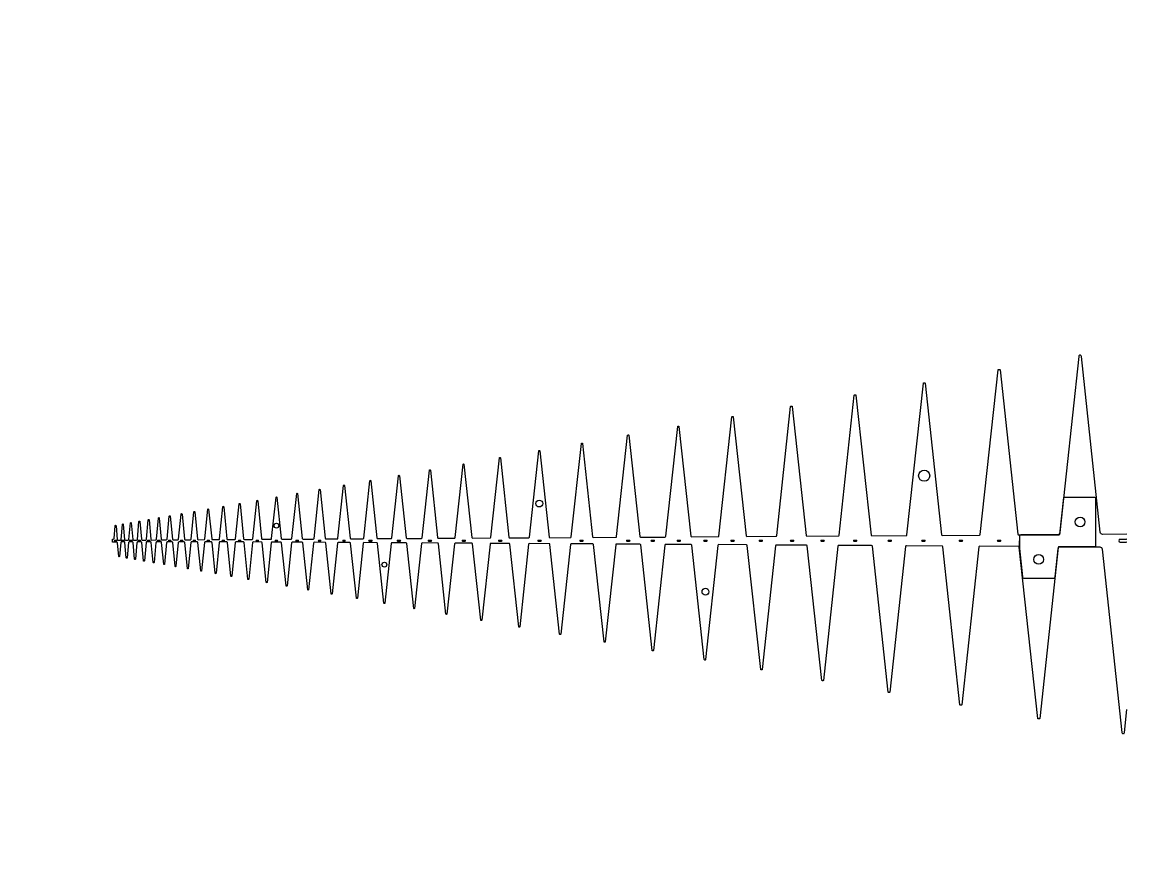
# Paper-space layout 'Layout1' of a CAD drawing. Extents: x 1.06 to 9.53, y 0.81 to 7.28.
# The model-space entities are those that its viewports show. They can reach past a viewport. Long polylines and large blocks are cut down to what shows.
import ezdxf

# ---------------------------------------------------------------- set-up
doc = ezdxf.new("R2010")
doc.units = 0
doc.header["$MEASUREMENT"] = 0
for name, color, linetype in [('backArm', 7, 'CONTINUOUS'), ('backArmNotes', 1, 'CONTINUOUS'), ('frontArm', 7, 'CONTINUOUS'), ('tools', 5, 'CONTINUOUS')]:
    doc.layers.add(name, color=color, linetype=linetype)
doc.layers.get('backArmNotes').off()
doc.layers.get('tools').off()

# ---------------------------------------------------------------- blocks, each defined once
blk = doc.blocks.new('SLOT3678')
at = {"layer": 'backArm'}
for p, q in [((-0.03925, 0.019), (0.03925, 0.019)), ((-0.03925, -0.019), (0.03925, -0.019))]:
    blk.add_line(p, q, dxfattribs=at)
for centre, start, end in [((-0.03925, 0), 90, 270), ((0.03925, 0), 270, 90)]:
    blk.add_arc(centre, 0.019, start, end, dxfattribs=at)
blk = doc.blocks.new('SLOT1025')
at = {"layer": 'frontArm'}
for p, q in [((-0.0125, 0.005), (0.0125, 0.005)), ((-0.0125, -0.005), (0.0125, -0.005))]:
    blk.add_line(p, q, dxfattribs=at)
for centre, start, end in [((-0.0125, 0), 90, 270), ((0.0125, 0), 270, 90)]:
    blk.add_arc(centre, 0.005, start, end, dxfattribs=at)
blk = doc.blocks.new('SLOT1236')
at = {"layer": 'frontArm'}
for p, q in [((-0.018, 0.006), (0.018, 0.006)), ((-0.018, -0.006), (0.018, -0.006))]:
    blk.add_line(p, q, dxfattribs=at)
for centre, start, end in [((-0.018, 0), 90, 270), ((0.018, 0), 270, 90)]:
    blk.add_arc(centre, 0.006, start, end, dxfattribs=at)

msp = doc.modelspace()

# ---------------------------------------------------------------- linework, layer by layer
at = {"layer": 'backArm'}
msp.add_lwpolyline([(14.863, 0.087), (14.316, 0.083, -0.387935), (14.285, 0.112), (14.033, 2.456, 0.898485), (13.999, 2.456), (13.747, 0.108, -0.382264), (13.716, 0.08), (13.227, 0.077, 0.412511), (13.207, 0.057), (13.207, -0.105), (13.248, -0.482, 0.383328), (13.267, -0.5), (13.663, -0.5, 0.383331), (13.683, -0.482), (13.723, -0.108, -0.382373), (13.755, -0.08), (14.278, -0.083, -0.380499), (14.31, -0.112), (14.573, -2.557, 0.898249), (14.606, -2.557), (14.869, -0.115, -0.382169)], format="xyb", dxfattribs=at)
msp.add_lwpolyline([(13.207, -0.105), (13.207, 0)], dxfattribs=at)
for centre in [(14.016, 0.25), (13.465, -0.25)]:
    msp.add_circle(centre, 0.065, dxfattribs=at)
at = {"layer": 'frontArm'}
msp.add_lwpolyline([(2.442, -0.016), (2.361, -0.016, 0.394532), (2.35, -0.026), (2.313, -0.401, -0.90529), (2.301, -0.401), (2.264, -0.026, 0.373457), (2.254, -0.016), (2.179, -0.016, 0.416228), (2.169, -0.026), (2.135, -0.37, -0.906387), (2.123, -0.37), (2.09, -0.025, 0.386152), (2.08, -0.016), (2.012, -0.016, 0.409265), (2.002, -0.026), (1.971, -0.341, -0.907586), (1.959, -0.341), (1.929, -0.026, 0.421587), (1.919, -0.016), (1.857, -0.016, 0.427492), (1.847, -0.026), (1.82, -0.314, -0.908896), (1.808, -0.314), (1.78, -0.026, 0.433076), (1.77, -0.016), (1.715, -0.016, 0.434436), (1.705, -0.026), (1.68, -0.29, -0.910329), (1.668, -0.29), (1.643, -0.026, 0.413778), (1.633, -0.016), (1.583, -0.016, 0.435248), (1.573, -0.026), (1.551, -0.267, -0.911898), (1.539, -0.267), (1.517, -0.026, 0.393636), (1.507, -0.016), (1.462, -0.016, 0.424322), (1.452, -0.026), (1.432, -0.246, -0.913617), (1.42, -0.246), (1.4, -0.026, 0.393049), (1.39, -0.016), (1.35, -0.016, 0.426639), (1.34, -0.026), (1.322, -0.227, -0.915503), (1.31, -0.227), (1.292, -0.026, 0.431924), (1.283, -0.016), (1.246, -0.016, 0.375619), (1.236, -0.026), (1.221, -0.209, -0.917573), (1.209, -0.209), (1.193, -0.029, 0.389256), (1.183, -0.02), (1.144, -0.02), (1.13, -0.02, -0.414214), (1.124, -0.014), (1.124, 0.014, -0.428232), (1.13, 0.02), (1.137, 0.02, 0.389603), (1.146, 0.029), (1.161, 0.2, -0.918647), (1.173, 0.2), (1.189, 0.016, 0.394595), (1.199, 0.007), (1.231, 0.007, 0.379482), (1.241, 0.016), (1.258, 0.217, -0.91648), (1.27, 0.217), (1.288, 0.016, 0.393233), (1.298, 0.007), (1.334, 0.008, 0.379692), (1.344, 0.017), (1.364, 0.236, -0.914507), (1.376, 0.236), (1.396, 0.017, 0.391993), (1.405, 0.008), (1.447, 0.008, 0.379871), (1.457, 0.017), (1.478, 0.256, -0.91271), (1.49, 0.256), (1.512, 0.018, 0.390861), (1.522, 0.009), (1.568, 0.009, 0.380025), (1.578, 0.018), (1.602, 0.278, -0.91107), (1.614, 0.278), (1.638, 0.018, 0.389828), (1.648, 0.009), (1.7, 0.01, 0.380159), (1.71, 0.019), (1.737, 0.302, -0.909573), (1.749, 0.302), (1.775, 0.019, 0.388884), (1.785, 0.01), (1.843, 0.011, 0.380275), (1.852, 0.02), (1.882, 0.327, -0.908205), (1.894, 0.327), (1.924, 0.02, 0.388021), (1.934, 0.011), (1.997, 0.012, 0.380378), (2.007, 0.021), (2.04, 0.355, -0.906954), (2.052, 0.355), (2.084, 0.021, 0.38723), (2.094, 0.012), (2.165, 0.013, 0.380468), (2.174, 0.022), (2.211, 0.385, -0.905808), (2.222, 0.385), (2.258, 0.022, 0.386506), (2.268, 0.013), (2.346, 0.014, 0.380548), (2.356, 0.023), (2.396, 0.418, -0.904759), (2.407, 0.418), (2.447, 0.023, 0.385843), (2.457, 0.014), (2.543, 0.015, 0.380619), (2.553, 0.024), (2.596, 0.453, -0.903798), (2.608, 0.453), (2.651, 0.024, 0.385235), (2.661, 0.015), (2.756, 0.016, 0.380683), (2.766, 0.025), (2.813, 0.492, -0.902917), (2.825, 0.492), (2.873, 0.026, 0.384676), (2.883, 0.017), (2.986, 0.017, 0.38074), (2.996, 0.026), (3.049, 0.533, -0.902108), (3.061, 0.533), (3.113, 0.027, 0.384164), (3.123, 0.018), (3.237, 0.019, 0.380791), (3.246, 0.028), (3.304, 0.578, -0.901365), (3.316, 0.578), (3.373, 0.029, 0.383694), (3.383, 0.02), (3.508, 0.02, 0.380837), (3.517, 0.029), (3.58, 0.627, -0.900684), (3.592, 0.627), (3.654, 0.03, 0.383261), (3.664, 0.021), (3.801, 0.022, 0.380879), (3.811, 0.031), (3.879, 0.68, -0.900057), (3.891, 0.68), (3.96, 0.032, 0.382864), (3.97, 0.023), (4.119, 0.024, 0.380916), (4.129, 0.033), (4.204, 0.737, -0.899482), (4.216, 0.737), (4.29, 0.034, 0.382499), (4.3, 0.025), (4.464, 0.026, 0.38095), (4.474, 0.035), (4.555, 0.799, -0.898952), (4.567, 0.799), (4.649, 0.036, 0.382163), (4.659, 0.027), (4.837, 0.028, 0.380981), (4.847, 0.037), (4.936, 0.866, -0.898466), (4.948, 0.866), (5.037, 0.038, 0.381854), (5.047, 0.029), (5.242, 0.031, 0.381009), (5.252, 0.039), (5.349, 0.939, -0.898018), (5.361, 0.939), (5.457, 0.041, 0.38157), (5.467, 0.032), (5.68, 0.033, 0.381034), (5.69, 0.042), (5.796, 1.018, -0.382981), (5.802, 1.023), (5.802, 1.023, -0.382981), (5.808, 1.018), (5.913, 0.043, 0.381446), (5.923, 0.034), (6.155, 0.036, 0.381058), (6.165, 0.045), (6.28, 1.103, -0.382981), (6.286, 1.108), (6.287, 1.108, -0.382981), (6.293, 1.103), (6.407, 0.046, 0.381446), (6.417, 0.037), (6.67, 0.039, 0.381079), (6.68, 0.048), (6.804, 1.196, -0.382981), (6.81, 1.201), (6.812, 1.201, -0.382981), (6.818, 1.196), (6.942, 0.049, 0.381446), (6.952, 0.04), (7.227, 0.042, 0.381098), (7.237, 0.051), (7.372, 1.296, -0.382981), (7.378, 1.301), (7.381, 1.301, -0.382981), (7.387, 1.296), (7.522, 0.053, 0.381446), (7.531, 0.044), (7.832, 0.046, 0.381116), (7.842, 0.055), (7.988, 1.404, -0.382981), (7.994, 1.41), (7.998, 1.41, -0.382981), (8.004, 1.404), (8.15, 0.056, 0.381446), (8.159, 0.047), (8.486, 0.049, 0.381132), (8.496, 0.058), (8.655, 1.522, -0.382981), (8.661, 1.528), (8.666, 1.528, -0.382981), (8.672, 1.522), (8.83, 0.06, 0.381446), (8.84, 0.051), (9.195, 0.054, 0.381146), (9.205, 0.062), (9.377, 1.65, -0.382981), (9.383, 1.655), (9.39, 1.655, -0.382981), (9.396, 1.65), (9.567, 0.065, 0.381445), (9.577, 0.056), (9.964, 0.058, 0.38116), (9.974, 0.067), (10.16, 1.788, -0.382981), (10.166, 1.793), (10.175, 1.793, -0.382981), (10.181, 1.788), (10.366, 0.069, 0.381445), (10.376, 0.06), (10.797, 0.063, 0.381172), (10.806, 0.072), (11.008, 1.938, -0.382981), (11.014, 1.943), (11.025, 1.943, -0.382981), (11.03, 1.938), (11.232, 0.074, 0.381445), (11.242, 0.065), (11.699, 0.068, 0.381184), (11.709, 0.077), (11.928, 2.1, -0.382981), (11.933, 2.105), (11.945, 2.105, -0.382981), (11.951, 2.1), (12.17, 0.08, 0.381445), (12.179, 0.071), (12.676, 0.074, 0.381194), (12.686, 0.083), (12.923, 2.276, -0.382981), (12.929, 2.281), (12.943, 2.281, -0.382981), (12.949, 2.276), (13.186, 0.086, 0.381445), (13.195, 0.077), (13.735, 0.08, 0.381203), (13.745, 0.089), (13.798, 0.574, -0.382981), (13.805, 0.58), (14.21, 0.58, -0.414214), (14.22, 0.57), (14.22, -0.073, -0.415975), (14.21, -0.083), (13.735, -0.08, 0.388104), (13.725, -0.089), (13.479, -2.369, -0.383113), (13.473, -2.374), (13.458, -2.374, -0.382981), (13.452, -2.369), (13.205, -0.086, 0.381314), (13.195, -0.077), (12.677, -0.074, 0.388111), (12.667, -0.083), (12.44, -2.186, -0.383113), (12.434, -2.191), (12.421, -2.191, -0.382981), (12.415, -2.186), (12.188, -0.08, 0.381314), (12.178, -0.071), (11.701, -0.068, 0.388121), (11.691, -0.077), (11.482, -2.017, -0.383113), (11.476, -2.022), (11.465, -2.022, -0.382981), (11.459, -2.017), (11.249, -0.074, 0.381314), (11.239, -0.065), (10.8, -0.063, 0.388132), (10.79, -0.072), (10.597, -1.861, -0.383113), (10.591, -1.867), (10.582, -1.867, -0.382981), (10.576, -1.861), (10.382, -0.069, 0.381314), (10.372, -0.06), (9.969, -0.058, 0.388144), (9.959, -0.067), (9.781, -1.717, -0.383113), (9.775, -1.723), (9.767, -1.723, -0.382981), (9.761, -1.717), (9.582, -0.065, 0.381314), (9.572, -0.056), (9.201, -0.053, 0.388157), (9.191, -0.062), (9.027, -1.585, -0.383113), (9.021, -1.59), (9.015, -1.59, -0.382981), (9.009, -1.585), (8.844, -0.06, 0.381314), (8.834, -0.051), (8.493, -0.049, 0.388171), (8.483, -0.058), (8.331, -1.462, -0.383113), (8.325, -1.468), (8.32, -1.468, -0.382981), (8.314, -1.462), (8.162, -0.056, 0.381314), (8.152, -0.047), (7.839, -0.046, 0.388186), (7.829, -0.054), (7.689, -1.349, -0.383114), (7.683, -1.354), (7.68, -1.354, -0.382981), (7.674, -1.349), (7.533, -0.053, 0.381314), (7.524, -0.044), (7.236, -0.042, 0.388203), (7.226, -0.051), (7.097, -1.245, -0.383114), (7.091, -1.25), (7.088, -1.25, -0.382981), (7.082, -1.245), (6.953, -0.049, 0.381314), (6.943, -0.04), (6.679, -0.039, 0.388222), (6.669, -0.048), (6.55, -1.148, -0.383114), (6.544, -1.154), (6.543, -1.154, -0.382981), (6.537, -1.148), (6.417, -0.046, 0.381314), (6.407, -0.037), (6.165, -0.036, 0.388242), (6.155, -0.045), (6.045, -1.059, -0.383114), (6.04, -1.065), (6.039, -1.065, -0.382981), (6.033, -1.059), (5.923, -0.043, 0.381314), (5.913, -0.034), (5.691, -0.033, 0.388264), (5.681, -0.042), (5.58, -0.977, -0.897815), (5.568, -0.977), (5.467, -0.041, 0.381432), (5.457, -0.032), (5.253, -0.03, 0.388289), (5.243, -0.039), (5.15, -0.902, -0.898245), (5.138, -0.902), (5.045, -0.038, 0.381705), (5.036, -0.029), (4.849, -0.028, 0.388315), (4.839, -0.037), (4.754, -0.832, -0.898712), (4.742, -0.832), (4.657, -0.036, 0.382001), (4.647, -0.027), (4.476, -0.026, 0.388345), (4.466, -0.035), (4.388, -0.767, -0.89922), (4.376, -0.767), (4.298, -0.034, 0.382322), (4.288, -0.025), (4.132, -0.024, 0.388377), (4.122, -0.033), (4.05, -0.708, -0.899773), (4.038, -0.708), (3.967, -0.032, 0.382672), (3.957, -0.023), (3.814, -0.022, 0.388413), (3.804, -0.031), (3.739, -0.653, -0.900374), (3.727, -0.653), (3.661, -0.03, 0.383052), (3.651, -0.021), (3.521, -0.02, 0.388453), (3.511, -0.029), (3.451, -0.602, -0.901028), (3.439, -0.602), (3.379, -0.029, 0.383466), (3.369, -0.02), (3.25, -0.019, 0.388497), (3.24, -0.028), (3.186, -0.555, -0.901741), (3.174, -0.555), (3.119, -0.027, 0.383916), (3.109, -0.018), (3, -0.017, 0.388546), (2.99, -0.026), (2.941, -0.512, -0.902517), (2.929, -0.512), (2.879, -0.026, 0.384406), (2.869, -0.017), (2.77, -0.016, 0.3886), (2.76, -0.025), (2.714, -0.472, -0.903362), (2.703, -0.472), (2.657, -0.024, 0.38494), (2.647, -0.015), (2.557, -0.015, 0.38866), (2.547, -0.024), (2.506, -0.435, -0.904284), (2.494, -0.435), (2.452, -0.026, 0.418311)], format="xyb", close=True, dxfattribs=at)
for centre, radius in [((11.939, 0.865), 0.074), ((6.811, 0.495), 0.046), ((14.016, 0.25), 0.065), ((3.31, 0.2), 0.032), ((4.748, -0.32), 0.0325), ((13.465, -0.25), 0.065), ((9.025, -0.68), 0.046)]:
    msp.add_circle(centre, radius, dxfattribs=at)

# ---------------------------------------------------------------- block references
at = {"layer": 'backArm'}
for name, p in [('SLOT1025', (1.888, 0)), ('SLOT1025', (2.216, 0)), ('SLOT1236', (9.387, 0))]:
    msp.add_blockref(name, p, dxfattribs=at)
at = {"layer": 'backArmNotes'}
msp.add_blockref('SLOT3678', (14.59, 0), dxfattribs=at)
at = {"layer": 'frontArm'}
for name, p in [('SLOT1025', (1.167, 0)), ('SLOT1025', (1.264, 0)), ('SLOT1025', (1.37, 0)), ('SLOT1025', (1.484, 0)), ('SLOT1025', (1.608, 0)), ('SLOT1025', (1.743, 0)), ('SLOT1025', (2.046, 0)), ('SLOT1025', (2.402, 0)), ('SLOT1025', (2.602, 0)), ('SLOT1025', (2.819, 0)), ('SLOT1025', (3.055, 0)), ('SLOT1025', (3.31, 0)), ('SLOT1025', (3.586, 0)), ('SLOT1025', (3.885, 0)), ('SLOT1025', (4.21, 0)), ('SLOT1236', (4.561, 0)), ('SLOT1236', (4.942, 0)), ('SLOT1236', (5.355, 0)), ('SLOT1236', (5.806, 0)), ('SLOT1236', (6.291, 0)), ('SLOT1236', (6.816, 0)), ('SLOT1236', (7.374, 0)), ('SLOT1236', (7.996, 0)), ('SLOT1236', (8.323, 0)), ('SLOT1236', (8.67, 0)), ('SLOT1236', (9.025, 0)), ('SLOT1236', (9.763, 0)), ('SLOT1236', (10.179, 0)), ('SLOT1236', (10.586, 0)), ('SLOT1236', (11.019, 0)), ('SLOT1236', (11.48, 0)), ('SLOT1236', (11.929, 0)), ('SLOT1236', (12.428, 0)), ('SLOT1236', (12.936, 0))]:
    msp.add_blockref(name, p, dxfattribs=at)

psp = doc.layouts.get("Layout1")

# ---------------------------------------------------------------- viewports
at = {"layer": 'tools'}
psp.add_viewport(center=(5.2954, 4.0454), size=(8.4727, 6.472666), view_center_point=(7.2804, 1.2882), view_height=11.243469, dxfattribs=at)

doc.saveas('drawing.dxf')
